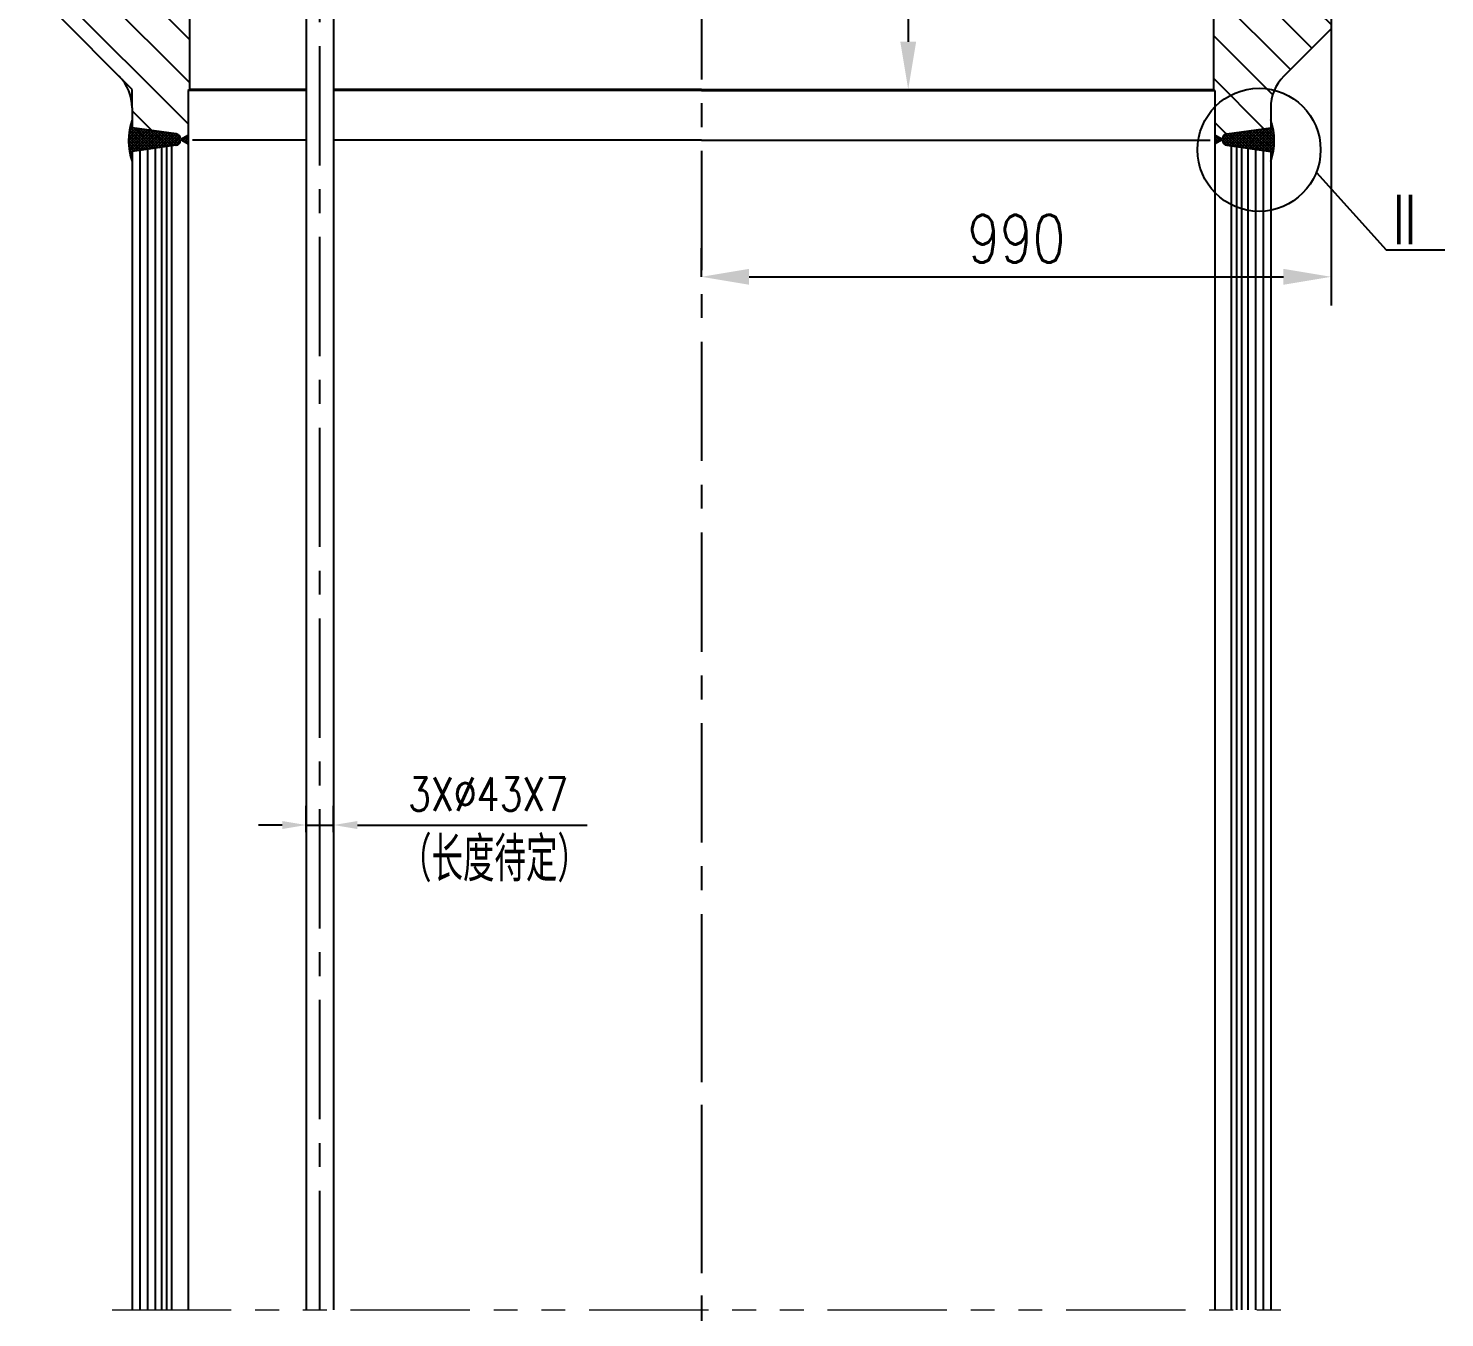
# Model space of a CAD drawing. Header units: inches. Extents: x -375 to 8535, y -150 to 12465.
# Drawn here: x 1182 to 3409, y 8139 to 10167 of the extents above; entities that cross this region are included whole.
import ezdxf

# ---------------------------------------------------------------- set-up
doc = ezdxf.new("R2010")
doc.units = ezdxf.units.IN
doc.header["$LTSCALE"] = 150
doc.linetypes.add('CENTER', pattern=[2, 1.25, -0.25, 0.25, -0.25])
doc.linetypes.add('K', pattern=[2.5, 1.25, -0.25, 0.25, -0.25, 0.25, -0.25])
doc.layers.add('07', color=6, linetype='K', lineweight=15)
doc.layers.add('11', color=3, linetype='Continuous', lineweight=15)
for name, color, linetype in [('1轮廓实线层', 7, 'Continuous'), ('3中心线层', 1, 'CENTER'), ('5剖面线层', 2, 'Continuous'), ('7', 4, 'Continuous'), ('7标注层', 4, 'Continuous')]:
    doc.layers.add(name, color=color, linetype=linetype)
doc.styles.add('HZ', font='romans.shx', dxfattribs={"width": 0.67, "bigfont": 'hztxt.shx'})
doc.styles.add('TH_GBDIM', font='romans.shx', dxfattribs={"width": 0.8, "bigfont": 'gbcbig.shx'})
doc.styles.add('样式 1', font='romans.shx', dxfattribs={"width": 0.7, "bigfont": 'hzfs.shx'})
doc.dimstyles.new('TH_GBDIM', dxfattribs={"dimscale": 15, "dimtxt": 3.5, "dimasz": 2.5, "dimexe": 2, "dimexo": 0, "dimgap": 1.5, "dimtad": 1, "dimdec": 0, "dimdsep": 46, "dimtxsty": 'TH_GBDIM', "dimcen": 2.5, "dimclrd": 130, "dimclre": 130, "dimclrt": 3, "dimadec": 0, "dimazin": 0, "dimtfac": 0.714286, "dimtdec": 0, "dimtmove": 0, "dimatfit": 3, "dimfxl": 0, "dimtolj": 1, "dimtzin": 0, "dimlwd": -1, "dimlwe": -1, "dimarcsym": 0})

# ---------------------------------------------------------------- blocks, each defined once
blk = doc.blocks.new('*D9')
at = {"layer": '7标注层', "color": 130}
for p, q in [((1228.5, 10828), (895.8, 10828)), ((940.8, 6178.4), (940.8, 10753)), ((1707.4, 6103.4), (895.8, 6103.4))]:
    blk.add_line(p, q, dxfattribs=at)
for points in [[(928.3, 10753), (953.3, 10753), (940.8, 10828)], [(928.3, 6178.4), (953.3, 6178.4), (940.8, 6103.4)]]:
    blk.add_solid(points, dxfattribs=at)
at = {"layer": 'DEFPOINTS', "color": 0}
for p in [(940.8, 10828), (1228.5, 10828), (1707.4, 6103.4)]:
    blk.add_point(p, dxfattribs=at)
at = {"layer": '7标注层', "color": 3, "insert": (880.8, 8740.1), "char_height": 75, "attachment_point": 5, "rotation": 90, "style": 'TH_GBDIM'}
blk.add_mtext('\\A1;18000', dxfattribs=at)
blk = doc.blocks.new('*D23')
at = {"layer": '7标注层', "color": 130}
for p, q in [((1227.2, 11213.6), (731.2, 11213.6)), ((776.2, 11138.6), (776.2, 5347.9)), ((1362.5, 5272.9), (731.2, 5272.9))]:
    blk.add_line(p, q, dxfattribs=at)
for points in [[(763.7, 11138.6), (788.7, 11138.6), (776.2, 11213.6)], [(763.7, 5347.9), (788.7, 5347.9), (776.2, 5272.9)]]:
    blk.add_solid(points, dxfattribs=at)
at = {"layer": 'DEFPOINTS', "color": 0}
for p in [(1227.2, 11213.6), (776.2, 5272.9), (1362.5, 5272.9)]:
    blk.add_point(p, dxfattribs=at)
at = {"layer": '7标注层', "color": 3, "insert": (716.2, 8683.7), "char_height": 75, "attachment_point": 5, "rotation": 90, "style": 'TH_GBDIM'}
blk.add_mtext('\\A1;~19215', dxfattribs=at)
blk = doc.blocks.new('*D33')
at = {"layer": '7标注层', "color": 130}
for p, q in [((3230.3, 10166), (3230.3, 9731.2)), ((2240.3, 9776.2), (2240.3, 9821.2)), ((2315.3, 9776.2), (3155.3, 9776.2))]:
    blk.add_line(p, q, dxfattribs=at)
for points in [[(2315.3, 9788.7), (2315.3, 9763.7), (2240.3, 9776.2)], [(3155.3, 9788.7), (3155.3, 9763.7), (3230.3, 9776.2)]]:
    blk.add_solid(points, dxfattribs=at)
at = {"layer": 'DEFPOINTS', "color": 0}
for p in [(3230.3, 10166), (2240.3, 9776.2), (3230.3, 9776.2)]:
    blk.add_point(p, dxfattribs=at)
at = {"layer": '7标注层', "color": 3, "insert": (2735.3, 9836.2), "char_height": 75, "attachment_point": 5, "style": 'TH_GBDIM'}
blk.add_mtext('\\A1;990', dxfattribs=at)
blk = doc.blocks.new('*D68')
at = {"layer": '7标注层', "color": 130}
for p, q in [((1618.8, 8903.1), (1618.8, 8944.1)), ((1661.8, 8903.1), (1661.8, 8944.1)), ((1581.3, 8914.1), (1543.8, 8914.1)), ((1618.8, 8914.1), (1661.8, 8914.1)), ((1699.3, 8914.1), (2060.5, 8914.1))]:
    blk.add_line(p, q, dxfattribs=at)
for points in [[(1581.3, 8920.3), (1581.3, 8907.8), (1618.8, 8914.1)], [(1699.3, 8920.3), (1699.3, 8907.8), (1661.8, 8914.1)]]:
    blk.add_solid(points, dxfattribs=at)
at = {"layer": 'DEFPOINTS', "color": 0}
for p in [(1661.8, 8914.1), (1618.8, 8903.1), (1661.8, 8903.1)]:
    blk.add_point(p, dxfattribs=at)
at = {"layer": '7标注层', "color": 3, "insert": (1905, 8962.8), "char_height": 52.5, "attachment_point": 5, "style": 'TH_GBDIM'}
blk.add_mtext('\\A1;3X%%c43X7', dxfattribs=at)
blk = doc.blocks.new('*D71')
at = {"layer": '7标注层', "color": 130}
for p, q in [((2571.4, 10569.9), (2520.4, 10569.9)), ((2565.4, 10494.9), (2565.4, 10146)), ((2539, 10071), (2610.4, 10071))]:
    blk.add_line(p, q, dxfattribs=at)
for points in [[(2552.9, 10494.9), (2577.9, 10494.9), (2565.4, 10569.9)], [(2552.9, 10146), (2577.9, 10146), (2565.4, 10071)]]:
    blk.add_solid(points, dxfattribs=at)
at = {"layer": 'DEFPOINTS', "color": 0}
for p in [(2571.4, 10569.9), (2539, 10071), (2565.4, 10071)]:
    blk.add_point(p, dxfattribs=at)
at = {"layer": '7标注层', "color": 3, "insert": (2505.4, 10320.5), "char_height": 75, "attachment_point": 5, "rotation": 90, "style": 'TH_GBDIM'}
blk.add_mtext('\\A1;500', dxfattribs=at)
blk = doc.blocks.new('*D82')
at = {"layer": '7标注层', "color": 130}
for p, q in [((2766.7, 11589.9), (588.9, 11589.9)), ((633.9, 5347.9), (633.9, 11514.9)), ((776.2, 5272.9), (588.9, 5272.9))]:
    blk.add_line(p, q, dxfattribs=at)
for points in [[(621.4, 11514.9), (646.4, 11514.9), (633.9, 11589.9)], [(621.4, 5347.9), (646.4, 5347.9), (633.9, 5272.9)]]:
    blk.add_solid(points, dxfattribs=at)
at = {"layer": 'DEFPOINTS', "color": 0}
for p in [(633.9, 11589.9), (2766.7, 11589.9), (776.2, 5272.9)]:
    blk.add_point(p, dxfattribs=at)
at = {"layer": '7标注层', "color": 3, "insert": (573.9, 8429.6), "char_height": 75, "attachment_point": 5, "rotation": 90, "style": 'TH_GBDIM'}
blk.add_mtext('\\A1;~19590', dxfattribs=at)

msp = doc.modelspace()

# ---------------------------------------------------------------- hatches: boundary and pattern name
at = {"layer": '5剖面线层'}
h = msp.add_hatch(dxfattribs=at)
h.set_pattern_fill('ANSI31', color=256, scale=15, angle=90, style=0)
h.paths.add_polyline_path([(1435.31, 10569.9), (1439.54, 10574.12), (1439.54, 10747.12, -0.2850723), (1383.85, 10826.85), (1382.81, 10826.25), (1382.81, 10684.25), (1382.81, 10673), (1380.65, 10638), (1330.31, 10608.94), (1279.98, 10638), (1277.81, 10673), (1277.81, 10684.25), (1277.81, 10826.25), (1274.78, 10828), (1225.31, 10828), (1220.31, 10823), (1220.31, 10196), (1324.81, 10091.51, -0.1989124), (1345.31, 10042.01), (1345.31, 10010.64), (1414.41, 10000.93, -0.3738847), (1421.29, 9993), (1423.29, 9993), (1433.31, 9998.79), (1433.31, 10069), (1435.31, 10071)])
h.paths.add_polyline_path([(1439.54, 10747.12), (1439.54, 10786.3, 0.1316525), (1439.13, 10787.8), (1422.56, 10816.5, 0.2679492), (1419.96, 10818), (1417.89, 10818), (1415, 10818), (1413.5, 10820.6), (1410.09, 10826.5, 0.2679492), (1407.49, 10828), (1385.85, 10828), (1383.85, 10826.85, 0.2850723)])
h.paths.add_polyline_path([(3134.31, 10623.84), (3154.31, 10623.84), (3154.31, 10626), (3158.68, 10626), (3229.06, 10626), (3230.31, 10628.17), (3230.31, 10658), (3260.31, 10658), (3260.31, 10823), (3255.31, 10828), (3180.34, 10828, -0.0007628), (3180.29, 10828), (3073.13, 10828, 0.267793), (3070.54, 10826.51, 4911.2848506), (3070.54, 10826.51, 0.0003494), (3070.54, 10826.5), (3067.07, 10820.5), (3065.63, 10818), (3062.74, 10818), (3060.67, 10818, 0.2679492), (3058.07, 10816.5), (3041.49, 10787.8, 0.1316525), (3041.09, 10786.3), (3041.09, 10574.12), (3045.31, 10569.9), (3045.31, 10557.78), (3221.76, 10510.5), (3225.53, 10520.85, -0.0000268), (3225.54, 10520.89), (3230.31, 10534), (3230.31, 10567.84), (3229.06, 10570), (3158.68, 10570), (3154.31, 10570), (3154.31, 10572.17), (3134.31, 10572.17), (3119.4, 10598)])
h.paths.add_polyline_path([(3045.31, 10071), (3047.31, 10069), (3047.31, 9998.79), (3057.34, 9993), (3059.34, 9993, -0.3738847), (3066.22, 10000.93), (3135.31, 10010.64), (3135.31, 10042.01, -0.1989124), (3155.82, 10091.51), (3230.31, 10166), (3230.31, 10187.84), (3229.06, 10190), (3158.68, 10190), (3154.31, 10190), (3154.31, 10192.17), (3134.31, 10192.17), (3119.4, 10218), (3134.31, 10243.84), (3154.31, 10243.84), (3154.31, 10246), (3158.68, 10246), (3229.06, 10246), (3230.31, 10248.17), (3230.31, 10282), (3225.54, 10295.12, -0.0000268), (3225.53, 10295.15), (3221.76, 10305.5), (3045.31, 10352.78)])
h = msp.add_hatch(dxfattribs=at)
h.set_pattern_fill('ANSI37', color=256, style=0)
h.set_pattern_definition([(45, (-7, 0), (-2.245064, 2.245064), []), (135, (-7, 0), (-2.245064, -2.245064), [])])
h.paths.add_polyline_path([(1345.31, 10010.64), (1345.31, 10022.91, 0.1718388), (1345.31, 9957.55), (1345.31, 9973.37), (1414.41, 9983.08, 0.3738847), (1421.29, 9991), (1423.29, 9991), (1433.31, 9985.22), (1433.31, 9998.79), (1423.29, 9993), (1421.29, 9993, 0.3738847), (1414.41, 10000.93)])
h = msp.add_hatch(dxfattribs=at)
h.set_pattern_fill('ANSI37', color=256, style=0)
h.set_pattern_definition([(135, (4487.629, 0), (2.245064, 2.245064), []), (45, (4487.629, 0), (2.245064, -2.245064), [])])
h.paths.add_polyline_path([(3135.31, 10010.64), (3135.31, 10022.91, -0.1718388), (3135.31, 9957.55), (3135.31, 9973.37), (3066.22, 9983.08, -0.3738847), (3059.34, 9991), (3057.34, 9991), (3047.31, 9985.22), (3047.31, 9998.79), (3057.34, 9993), (3059.34, 9993, -0.3738847), (3066.22, 10000.93)])

# ---------------------------------------------------------------- linework, layer by layer
for p, q in [((1435.31, 10569.9), (1435.31, 10071)), ((3045.31, 10352.78), (3045.31, 10071)), ((1345.31, 10071), (1220.31, 10196)), ((3155.82, 10091.51), (3230.31, 10166)), ((1433.31, 10069), (1433.31, 8151.46)), ((3047.35, 10069), (3047.35, 8151.46)), ((1345.31, 10042.01), (1345.31, 10010.64)), ((3135.31, 10042.01), (3135.31, 10010.64)), ((1414.41, 10000.93), (1345.31, 10010.64)), ((1423.29, 9993), (1433.31, 9998.79)), ((3057.34, 9993), (3047.31, 9998.79)), ((3066.22, 10000.93), (3135.31, 10010.64)), ((1414.41, 9983.08), (1345.31, 9973.37)), ((1369.31, 9976.74), (1369.31, 8151.46)), ((1381.31, 9978.43), (1381.31, 8151.46)), ((1391.31, 9979.84), (1391.31, 8151.46)), ((1399.31, 9980.96), (1399.31, 8151.46)), ((1407.31, 9982.09), (1407.31, 8151.46)), ((1421.29, 9993), (1423.29, 9993)), ((1423.29, 9991), (1421.29, 9991)), ((1423.29, 9991), (1433.29, 9985.23)), ((1618.84, 9991), (1440.34, 9991)), ((2240.31, 9991), (1661.84, 9991)), ((2240.31, 9991), (3040.31, 9991)), ((3057.34, 9991), (3047.34, 9985.23)), ((3059.34, 9993), (3057.34, 9993)), ((3057.34, 9991), (3059.34, 9991)), ((3066.22, 9983.08), (3135.31, 9973.37)), ((3073.35, 9982.09), (3073.35, 8151.46)), ((3081.35, 9980.96), (3081.35, 8151.46)), ((3089.35, 9979.84), (3089.35, 8151.46)), ((3099.35, 9978.43), (3099.35, 8151.46)), ((3111.35, 9976.74), (3111.35, 8151.46)), ((1345.31, 9973.37), (1345.31, 8151.46)), ((1357.31, 9975.06), (1357.31, 8151.46)), ((3123.35, 9975.06), (3123.35, 8151.46)), ((3135.35, 9973.37), (3135.35, 8151.46))]:
    msp.add_line(p, q)
for centre, radius, start, end in [((1275.31, 10042.01), 70, 0, 45), ((3205.31, 10042.01), 70, 135, 180), ((1437.59, 9990.23), 97.89, 160.49917, 199.50083), ((3043.04, 9990.23), 97.89, 340.49917, 19.50083), ((1413.29, 9993), 8, 0, 82), ((3067.34, 9993), 8, 98, 180), ((1413.29, 9991), 8, 278, 0), ((3067.34, 9991), 8, 180, 262)]:
    msp.add_arc(centre, radius, start, end)
at = {"layer": '07'}
msp.add_line((1313.67, 8151.46), (3175.62, 8151.46), dxfattribs=at)
at = {"layer": '1轮廓实线层'}
for p, q in [((1618.84, 11209.17), (1618.84, 8151.46)), ((1661.84, 11209.17), (1661.84, 8151.46)), ((3230.31, 10282.78), (3230.31, 10166)), ((1345.31, 10042.01), (1345.31, 10071)), ((1433.31, 10069), (1435.31, 10071)), ((1618.84, 10069), (1433.31, 10069)), ((1618.84, 10071), (1435.31, 10071)), ((2240.31, 10071), (1661.84, 10071)), ((2240.31, 10069), (1661.84, 10069)), ((2240.31, 10071), (3045.31, 10071)), ((2240.31, 10069), (3047.31, 10069)), ((3047.31, 10069), (3045.31, 10071)), ((3316.93, 9818.53), (3408.8, 9818.53))]:
    msp.add_line(p, q, dxfattribs=at)
at = {"layer": '3中心线层'}
for p, q in [((1640.34, 8151.46), (1640.34, 11398.19)), ((2240.31, 10574.12), (2240.31, 8151.46)), ((2240.31, 8696.95), (2240.34, 7902.47))]:
    msp.add_line(p, q, dxfattribs=at)
at = {"layer": '7', "ltscale": 20}
msp.add_line((3207.06, 9940.45), (3316.93, 9818.53), dxfattribs=at)
msp.add_circle((3117.02, 9975.94), 96.79, dxfattribs=at)

# ---------------------------------------------------------------- texts
at = {"layer": '11', "ltscale": 20, "style": 'HZ', "width": 0.707}
msp.add_text('（长度待定）', height=70, dxfattribs=at).set_placement((1766.42, 8825.19))
at = {"layer": '7', "ltscale": 20, "insert": (3345.95, 9818.53), "char_height": 89.38, "attachment_point": 8, "style": '样式 1'}
msp.add_mtext('Ⅱ', dxfattribs=at)

# ---------------------------------------------------------------- dimensions: what is measured, and where the dimension line sits
at = {"layer": '7标注层'}
for base, p1, p2, text, override, picture, middle in [((633.91, 11589.87), (776.18, 5272.94), (2766.67, 11589.87), '~19590', {"dimtxt": 5, "dimasz": 5, "dimexe": 3, "dimdec": 1}, '*D82', (633.91, 8429.59)), ((776.18, 5272.94), (1227.2, 11213.6), (1362.51, 5272.94), '~19215', {"dimtxt": 5, "dimasz": 5, "dimexe": 3, "dimgap": 1.5, "dimtad": 1, "dimjust": 0, "dimdec": 1, "dimlfac": 1, "dimse1": 0, "dimse2": 0, "dimsd1": 0, "dimsd2": 0}, '*D23', (776.18, 8683.74)), ((940.85, 10828), (1707.41, 6103.38), (1228.54, 10828), '18000', {"dimtxt": 5, "dimasz": 5, "dimexe": 3}, '*D9', (940.85, 8740.06))]:
    dim = msp.add_linear_dim(base=base, p1=p1, p2=p2, angle=90, text=text, dimstyle='TH_GBDIM', override=override, dxfattribs=at)
    dim.commit()
    dim.dimension.update_dxf_attribs({"geometry": picture, "text_midpoint": middle, "dimtype": 160})
dim = msp.add_linear_dim(base=(2565.45, 10071), p1=(2571.38, 10569.9), p2=(2538.96, 10071), angle=90, text='500', dimstyle='TH_GBDIM', override={"dimtxt": 5, "dimasz": 5, "dimexe": 3}, dxfattribs=at)
dim.commit()
dim.dimension.update_dxf_attribs({"geometry": '*D71', "text_midpoint": (2505.45, 10320.45)})
dim = msp.add_linear_dim(base=(3230.31, 9776.21), p1=(2240.31, 9776.21), p2=(3230.31, 10166), dimstyle='TH_GBDIM', override={"dimtxt": 5, "dimasz": 5, "dimexe": 3}, dxfattribs=at)
dim.commit()
dim.dimension.update_dxf_attribs({"geometry": '*D33', "text_midpoint": (2735.31, 9836.21)})
at = {"layer": '7标注层', "ltscale": 0.25}
dim = msp.add_linear_dim(base=(1661.84, 8914.1), p1=(1618.84, 8903.12), p2=(1661.84, 8903.12), text='3X%%c43X7', dimstyle='TH_GBDIM', override={"dimscale": 15, "dimtad": 3, "dimatfit": 2}, dxfattribs=at)
dim.commit()
dim.dimension.update_dxf_attribs({"geometry": '*D68', "text_midpoint": (1904.99, 8914.1), "dimtype": 160})

doc.saveas('drawing.dxf')
